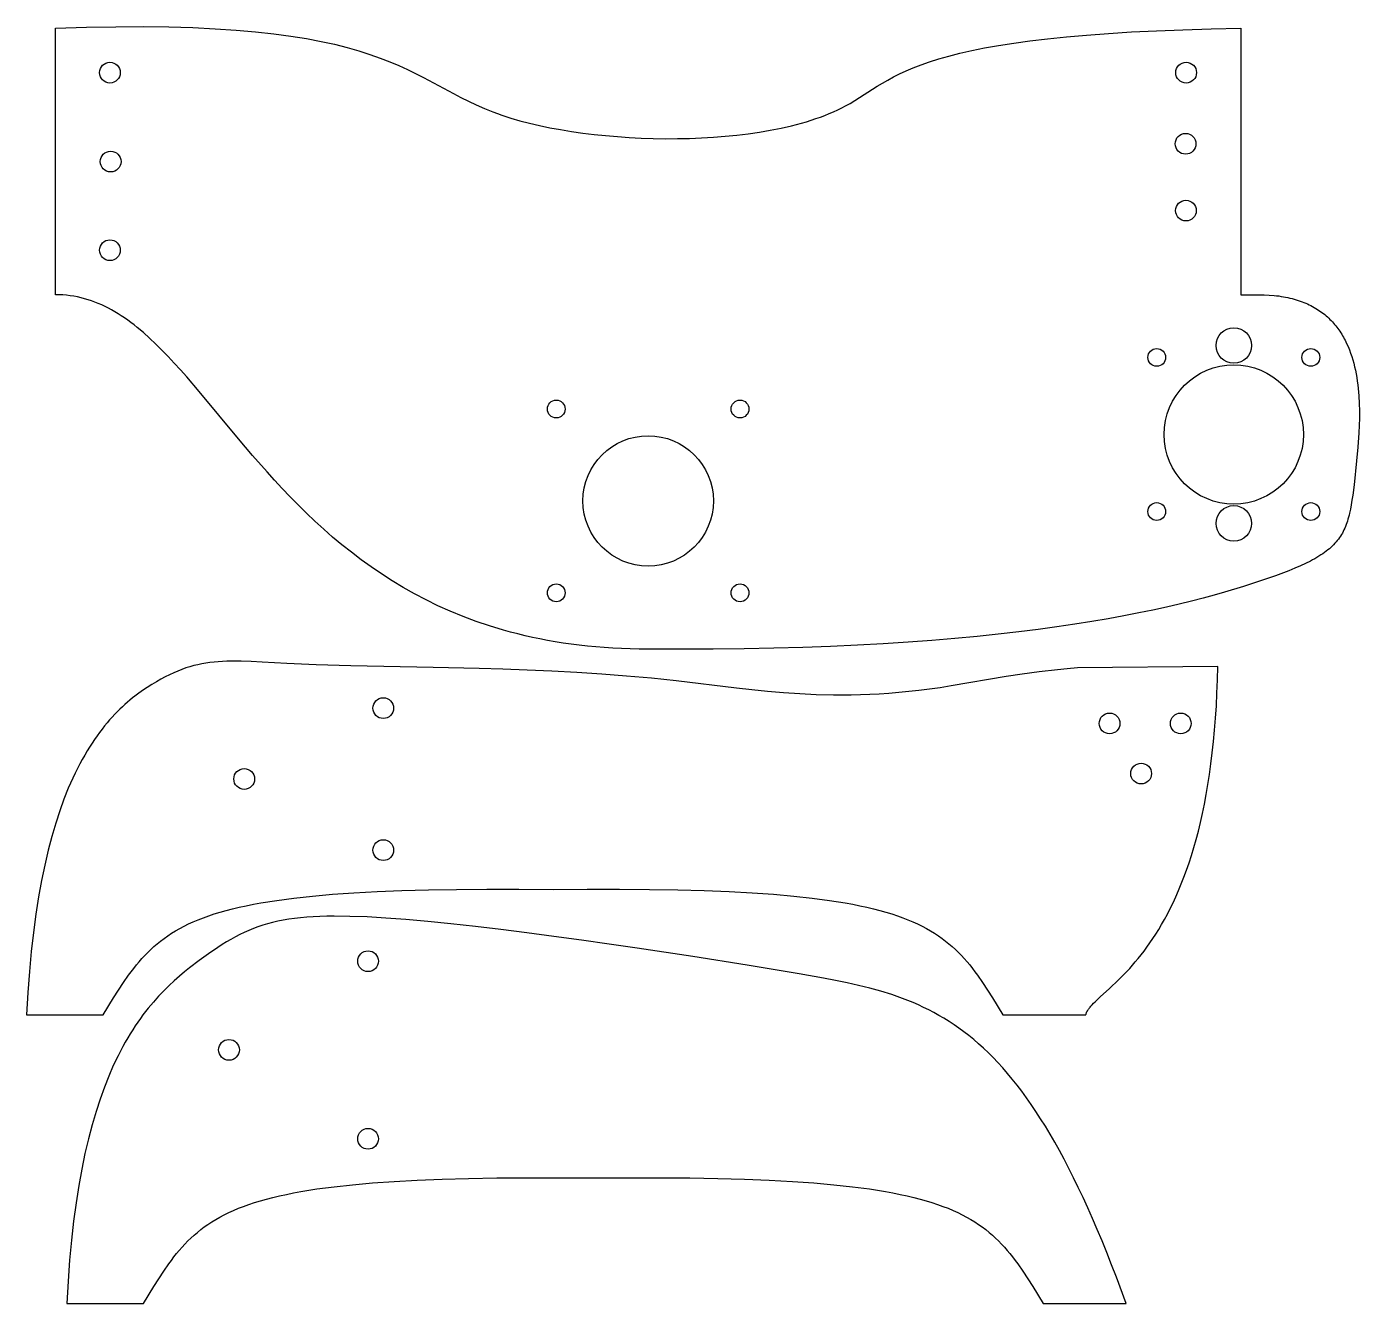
# Model space of a CAD drawing. Extents: x -92 to 133, y -99 to 117.
import ezdxf

# ---------------------------------------------------------------- set-up
doc = ezdxf.new("R2010")
doc.units = 0
doc.header["$MEASUREMENT"] = 0
doc.layers.add('LASERCUTFLAT', color=18, linetype='CONTINUOUS')

msp = doc.modelspace()

# ---------------------------------------------------------------- linework, layer by layer
at = {"layer": 'LASERCUTFLAT'}
for p, q in [((-84.82, -98.52), (-71.89, -98.52)), ((79.85, -98.52), (93.85, -98.52))]:
    msp.add_line(p, q, dxfattribs=at)
for points in [[(116.24, 71.62), (117.13, 71.6), (117.99, 71.56), (118.83, 71.49), (119.23, 71.45), (119.63, 71.4), (120.02, 71.34), (120.41, 71.28), (120.78, 71.21), (121.15, 71.13), (121.51, 71.05), (121.87, 70.96), (122.22, 70.87), (122.56, 70.77), (122.89, 70.66), (123.22, 70.55), (123.54, 70.43), (123.86, 70.31), (124.16, 70.18), (124.47, 70.05), (124.76, 69.91), (125.05, 69.77), (125.33, 69.62), (125.61, 69.46), (125.88, 69.3), (126.14, 69.14), (126.4, 68.97), (126.65, 68.8), (126.9, 68.62), (127.14, 68.44), (127.37, 68.25), (127.6, 68.06), (127.82, 67.86), (128.04, 67.66), (128.25, 67.46), (128.46, 67.25), (128.66, 67.03), (128.85, 66.82), (129.04, 66.6), (129.23, 66.37), (129.41, 66.14), (129.58, 65.91), (129.75, 65.68), (129.92, 65.44), (130.08, 65.19), (130.23, 64.95), (130.38, 64.7), (130.53, 64.45), (130.67, 64.19), (130.8, 63.93), (130.94, 63.67), (131.06, 63.41), (131.3, 62.87), (131.53, 62.32), (131.74, 61.77), (131.93, 61.2), (132.1, 60.63), (132.26, 60.04), (132.41, 59.45), (132.54, 58.86), (132.66, 58.25), (132.77, 57.65), (132.86, 57.03), (132.94, 56.42), (133.01, 55.8), (133.11, 54.55), (133.18, 53.29), (133.21, 52.03), (133.21, 50.78), (133.18, 49.53), (133.12, 48.3), (132.96, 45.9), (132.75, 43.62), (132.31, 39.55), (132.09, 37.79), (131.97, 36.97), (131.85, 36.19), (131.71, 35.45), (131.55, 34.75), (131.47, 34.41), (131.38, 34.08), (131.29, 33.75), (131.2, 33.44), (131.09, 33.13), (130.98, 32.83), (130.87, 32.53), (130.75, 32.25), (130.62, 31.96), (130.48, 31.69), (130.34, 31.42), (130.18, 31.16), (130.02, 30.9), (129.86, 30.64), (129.68, 30.4), (129.49, 30.15), (129.29, 29.91), (129.09, 29.68), (128.87, 29.45), (128.64, 29.22), (128.4, 28.99), (128.15, 28.77), (127.89, 28.56), (127.61, 28.34), (127.33, 28.13), (127.03, 27.92), (126.72, 27.71), (126.39, 27.5), (126.05, 27.3), (125.7, 27.09), (125.33, 26.89), (124.95, 26.69), (124.14, 26.28), (123.26, 25.88), (122.32, 25.47), (121.31, 25.06), (119.08, 24.22), (116.54, 23.34), (113.68, 22.41), (110.45, 21.44), (108.7, 20.94), (106.85, 20.44), (104.9, 19.94), (102.84, 19.44), (100.68, 18.93), (98.4, 18.43), (96, 17.94), (93.49, 17.45), (90.86, 16.96), (88.1, 16.49), (85.21, 16.03), (82.19, 15.59), (79.04, 15.16), (75.75, 14.74), (72.31, 14.35), (68.73, 13.98), (65, 13.63), (61.12, 13.3), (57.09, 13), (52.89, 12.74), (48.54, 12.5), (44.02, 12.29), (39.33, 12.12), (34.46, 11.98), (29.43, 11.88), (24.21, 11.82), (18.82, 11.8), (11.71, 11.84), (10.2, 11.87), (8.72, 11.92), (7.26, 12), (5.81, 12.09), (4.39, 12.21), (2.99, 12.34), (1.61, 12.5), (0.24, 12.67), (-1.1, 12.86), (-2.42, 13.08), (-3.73, 13.31), (-5.01, 13.55), (-6.28, 13.82), (-7.53, 14.1), (-8.76, 14.4), (-9.98, 14.71), (-11.17, 15.04), (-13.51, 15.75), (-15.78, 16.52), (-17.99, 17.34), (-20.13, 18.23), (-22.21, 19.16), (-24.23, 20.14), (-26.19, 21.17), (-28.1, 22.24), (-29.94, 23.35), (-31.74, 24.51), (-33.48, 25.69), (-35.18, 26.91), (-36.82, 28.16), (-38.42, 29.44), (-39.98, 30.74), (-41.49, 32.07), (-42.97, 33.41), (-44.4, 34.77), (-45.8, 36.15), (-47.16, 37.53), (-48.49, 38.92), (-49.78, 40.32), (-51.05, 41.72), (-53.51, 44.52), (-55.86, 47.3), (-62.49, 55.28), (-64.6, 57.75), (-65.65, 58.94), (-66.69, 60.09), (-67.73, 61.2), (-68.77, 62.27), (-69.81, 63.3), (-70.85, 64.28), (-71.9, 65.22), (-72.95, 66.1), (-73.48, 66.52), (-74.01, 66.92), (-74.55, 67.32), (-75.09, 67.69), (-75.63, 68.05), (-76.17, 68.4), (-76.72, 68.73), (-77.27, 69.05), (-77.82, 69.35), (-78.38, 69.63), (-78.94, 69.89), (-79.51, 70.14), (-80.09, 70.37), (-80.66, 70.58), (-81.25, 70.77), (-81.83, 70.94), (-82.43, 71.1), (-83.03, 71.23), (-83.63, 71.35), (-84.25, 71.44), (-84.87, 71.52), (-85.49, 71.57), (-86.12, 71.6), (-86.76, 71.62), (-86.76, 116.57), (-81.51, 116.73), (-76.58, 116.81), (-71.96, 116.83), (-67.63, 116.78), (-63.57, 116.66), (-59.79, 116.48), (-56.26, 116.25), (-52.97, 115.96), (-49.9, 115.63), (-47.05, 115.24), (-44.4, 114.82), (-41.94, 114.35), (-39.65, 113.85), (-37.52, 113.31), (-35.54, 112.74), (-33.69, 112.15), (-31.96, 111.54), (-30.34, 110.9), (-28.81, 110.25), (-27.37, 109.59), (-25.99, 108.92), (-24.66, 108.24), (-19.62, 105.54), (-18.37, 104.88), (-17.08, 104.24), (-15.76, 103.62), (-14.38, 103.02), (-12.94, 102.44), (-12.19, 102.17), (-11.42, 101.9), (-9.94, 101.42), (-8.38, 100.97), (-6.76, 100.55), (-5.07, 100.16), (-3.33, 99.79), (-1.53, 99.46), (0.31, 99.16), (2.2, 98.89), (4.12, 98.65), (6.07, 98.45), (8.06, 98.28), (10.06, 98.14), (12.08, 98.03), (14.11, 97.97), (16.14, 97.93), (18.18, 97.94), (20.21, 97.98), (22.23, 98.06), (24.24, 98.17), (26.22, 98.33), (28.18, 98.52), (30.11, 98.76), (32, 99.03), (33.85, 99.35), (35.66, 99.71), (37.41, 100.11), (39.11, 100.56), (39.93, 100.8), (40.74, 101.05), (41.53, 101.31), (42.3, 101.58), (43.06, 101.86), (43.8, 102.16), (44.52, 102.47), (45.21, 102.78), (45.89, 103.11), (46.54, 103.45), (47.33, 103.89), (48.08, 104.35), (51.9, 106.79), (52.75, 107.31), (53.65, 107.82), (54.6, 108.34), (55.64, 108.86), (56.75, 109.37), (57.97, 109.89), (59.28, 110.4), (60.72, 110.9), (62.28, 111.39), (63.97, 111.87), (65.82, 112.34), (67.83, 112.79), (70, 113.23), (72.36, 113.65), (74.9, 114.05), (77.65, 114.42), (80.61, 114.78), (83.8, 115.11), (87.21, 115.41), (90.88, 115.69), (94.79, 115.93), (98.98, 116.14), (103.44, 116.32), (108.19, 116.46), (113.24, 116.57), (113.24, 71.62)], [(87.06, -49.83), (87.08, -49.78), (87.1, -49.72), (87.12, -49.66), (87.14, -49.6), (87.16, -49.54), (87.19, -49.49), (87.21, -49.43), (87.24, -49.37), (87.27, -49.31), (87.3, -49.25), (87.34, -49.19), (87.37, -49.14), (87.44, -49.02), (87.52, -48.9), (87.61, -48.78), (87.7, -48.66), (87.8, -48.54), (87.9, -48.41), (88.01, -48.29), (88.12, -48.16), (88.37, -47.9), (88.63, -47.64), (88.91, -47.36), (89.54, -46.78), (90.98, -45.47), (92.64, -43.9), (93.54, -43), (94.47, -42.01), (95.42, -40.92), (95.91, -40.34), (96.4, -39.73), (96.89, -39.09), (97.38, -38.43), (97.88, -37.73), (98.37, -37), (98.87, -36.24), (99.36, -35.45), (99.86, -34.62), (100.35, -33.76), (100.83, -32.86), (101.31, -31.92), (101.79, -30.95), (102.26, -29.93), (102.72, -28.88), (103.17, -27.78), (103.62, -26.64), (104.05, -25.46), (104.48, -24.23), (104.89, -22.96), (105.29, -21.64), (105.68, -20.27), (106.05, -18.86), (106.41, -17.39), (106.75, -15.88), (107.07, -14.31), (107.38, -12.69), (107.67, -11.02), (107.93, -9.29), (108.18, -7.51), (108.41, -5.66), (108.61, -3.77), (108.79, -1.81), (108.95, 0.21), (109.09, 2.29), (109.19, 4.43), (109.27, 6.63), (109.33, 8.9), (85.67, 8.66), (83.95, 8.52), (82.3, 8.36), (79.19, 8.01), (76.31, 7.63), (73.63, 7.22), (64.35, 5.62), (62.5, 5.33), (60.69, 5.08), (58.92, 4.86), (57.19, 4.67), (55.5, 4.5), (53.83, 4.37), (52.21, 4.26), (50.61, 4.18), (49.04, 4.12), (47.51, 4.08), (46, 4.07), (44.51, 4.07), (41.61, 4.14), (38.8, 4.27), (36.06, 4.46), (33.38, 4.69), (30.75, 4.96), (28.16, 5.25), (17.94, 6.49), (13.79, 6.92), (9.6, 7.29), (5.4, 7.6), (1.19, 7.87), (-3, 8.1), (-7.15, 8.29), (-11.25, 8.44), (-15.27, 8.57), (-23.04, 8.76), (-36.92, 9.04), (-42.75, 9.21), (-47.7, 9.43), (-51.88, 9.65), (-53.72, 9.73), (-55.44, 9.78), (-57.04, 9.79), (-57.81, 9.78), (-58.55, 9.75), (-59.28, 9.71), (-59.99, 9.65), (-60.69, 9.57), (-61.38, 9.47), (-62.06, 9.35), (-62.73, 9.21), (-63.4, 9.05), (-64.07, 8.86), (-64.74, 8.65), (-65.42, 8.41), (-66.1, 8.14), (-66.79, 7.85), (-67.49, 7.52), (-68.21, 7.16), (-68.95, 6.77), (-69.7, 6.34), (-70.48, 5.88), (-71.27, 5.38), (-72.08, 4.83), (-72.91, 4.23), (-73.33, 3.92), (-73.75, 3.59), (-74.17, 3.24), (-74.6, 2.88), (-75.02, 2.5), (-75.45, 2.11), (-75.88, 1.7), (-76.31, 1.28), (-76.74, 0.84), (-77.17, 0.37), (-77.6, -0.1), (-78.03, -0.6), (-78.46, -1.12), (-78.88, -1.66), (-79.31, -2.22), (-79.73, -2.8), (-80.15, -3.41), (-80.57, -4.03), (-80.99, -4.68), (-81.4, -5.35), (-81.81, -6.05), (-82.22, -6.77), (-82.62, -7.52), (-83.02, -8.29), (-83.42, -9.09), (-83.8, -9.91), (-84.57, -11.64), (-85.3, -13.49), (-86.02, -15.46), (-86.7, -17.54), (-87.35, -19.76), (-87.97, -22.1), (-88.55, -24.58), (-89.09, -27.21), (-89.6, -29.97), (-90.05, -32.88), (-90.47, -35.95), (-90.83, -39.18), (-91.14, -42.56), (-91.4, -46.11), (-91.6, -49.83), (-78.67, -49.83), (-76.93, -47.01), (-76.09, -45.68), (-75.26, -44.4), (-74.41, -43.18), (-73.97, -42.59), (-73.54, -42.01), (-73.09, -41.44), (-72.63, -40.89), (-72.16, -40.36), (-71.68, -39.83), (-71.18, -39.32), (-70.66, -38.82), (-70.13, -38.33), (-69.58, -37.86), (-69.01, -37.4), (-68.41, -36.95), (-67.79, -36.51), (-67.15, -36.09), (-66.48, -35.68), (-65.78, -35.28), (-65.04, -34.9), (-64.28, -34.52), (-63.49, -34.16), (-62.66, -33.81), (-61.79, -33.47), (-60.88, -33.15), (-59.94, -32.83), (-58.96, -32.53), (-57.93, -32.24), (-56.86, -31.97), (-55.74, -31.7), (-54.58, -31.44), (-53.36, -31.2), (-52.1, -30.97), (-49.42, -30.54), (-46.52, -30.16), (-43.39, -29.82), (-40.02, -29.52), (-36.39, -29.27), (-32.49, -29.06), (-28.31, -28.9), (-23.84, -28.77), (-19.07, -28.69), (-13.98, -28.65), (-8.56, -28.65), (-2.8, -28.69), (2.96, -28.65), (8.38, -28.65), (13.47, -28.69), (18.24, -28.77), (22.71, -28.9), (26.89, -29.06), (30.79, -29.27), (34.41, -29.52), (37.79, -29.82), (40.92, -30.16), (43.82, -30.54), (46.5, -30.97), (47.76, -31.2), (48.97, -31.44), (50.14, -31.7), (51.25, -31.97), (52.33, -32.24), (53.35, -32.53), (54.34, -32.83), (55.28, -33.15), (56.19, -33.47), (57.05, -33.81), (57.88, -34.16), (58.68, -34.52), (59.44, -34.9), (60.17, -35.28), (60.87, -35.68), (61.55, -36.09), (62.19, -36.51), (62.81, -36.95), (63.4, -37.4), (63.98, -37.86), (64.53, -38.33), (65.06, -38.82), (65.58, -39.32), (66.07, -39.83), (66.56, -40.36), (67.03, -40.89), (67.49, -41.44), (67.93, -42.01), (68.37, -42.59), (68.8, -43.18), (69.65, -44.4), (70.49, -45.68), (71.33, -47.01), (73.06, -49.83)]]:
    msp.add_lwpolyline(points, close=True, dxfattribs=at)
for points in [[(93.85, -98.52), (92.22, -94.11), (91.41, -92), (90.6, -89.96), (89.8, -87.98), (89, -86.06), (88.2, -84.2), (87.4, -82.39), (86.6, -80.65), (85.8, -78.96), (85.01, -77.33), (84.21, -75.75), (83.42, -74.22), (82.63, -72.75), (81.83, -71.33), (81.04, -69.96), (80.25, -68.64), (79.45, -67.37), (78.66, -66.14), (77.86, -64.96), (77.07, -63.83), (76.27, -62.74), (75.47, -61.69), (74.67, -60.68), (73.86, -59.72), (73.06, -58.8), (72.25, -57.91), (71.44, -57.06), (70.63, -56.25), (69.81, -55.48), (68.99, -54.74), (68.17, -54.03), (67.34, -53.36), (66.51, -52.71), (65.67, -52.1), (64.84, -51.52), (63.99, -50.97), (63.14, -50.44), (62.29, -49.94), (61.43, -49.46), (60.57, -49.01), (59.7, -48.59), (58.82, -48.18), (57.94, -47.8), (57.05, -47.43), (56.15, -47.09), (55.25, -46.76), (54.35, -46.45), (52.51, -45.88), (50.64, -45.36), (48.74, -44.89), (46.8, -44.46), (44.83, -44.06), (42.82, -43.68), (38.69, -42.96), (29.96, -41.5), (20.77, -40.03), (11.37, -38.6), (6.65, -37.92), (1.97, -37.26), (-2.66, -36.63), (-7.2, -36.04), (-11.63, -35.48), (-15.91, -34.98), (-20.02, -34.53), (-23.93, -34.13), (-27.61, -33.8), (-31.03, -33.54), (-34.18, -33.35), (-37.06, -33.24), (-39.7, -33.21), (-40.94, -33.22), (-42.13, -33.25), (-43.26, -33.31), (-44.36, -33.38), (-45.4, -33.48), (-46.41, -33.59), (-47.38, -33.73), (-48.32, -33.89), (-49.22, -34.07), (-50.1, -34.27), (-50.95, -34.49), (-51.77, -34.74), (-52.58, -35.01), (-53.36, -35.3), (-54.14, -35.62), (-54.9, -35.96), (-55.65, -36.32), (-56.39, -36.71), (-57.14, -37.12), (-57.88, -37.55), (-58.62, -38.01), (-59.37, -38.5), (-60.9, -39.54), (-62.47, -40.69), (-64.12, -41.95), (-64.97, -42.62), (-65.83, -43.34), (-66.7, -44.1), (-67.58, -44.92), (-68.46, -45.78), (-69.34, -46.71), (-70.22, -47.69), (-71.1, -48.75), (-71.54, -49.3), (-71.98, -49.88), (-72.41, -50.47), (-72.84, -51.08), (-73.27, -51.71), (-73.7, -52.37), (-74.12, -53.04), (-74.54, -53.74), (-74.96, -54.46), (-75.37, -55.2), (-75.78, -55.97), (-76.18, -56.76), (-76.98, -58.42), (-77.75, -60.19), (-78.49, -62.06), (-79.21, -64.05), (-79.9, -66.16), (-80.55, -68.39), (-81.18, -70.75), (-81.76, -73.24), (-82.31, -75.87), (-82.81, -78.64), (-83.27, -81.56), (-83.68, -84.63), (-84.05, -87.86), (-84.36, -91.24), (-84.62, -94.79), (-84.82, -98.52)], [(-71.89, -98.52), (-70.15, -95.69), (-69.31, -94.36), (-68.47, -93.08), (-67.63, -91.86), (-67.19, -91.27), (-66.75, -90.69), (-66.31, -90.13), (-65.85, -89.58), (-65.38, -89.04), (-64.89, -88.51), (-64.4, -88), (-63.88, -87.5), (-63.35, -87.01), (-62.8, -86.54), (-62.23, -86.08), (-61.63, -85.63), (-61.01, -85.2), (-60.37, -84.77), (-59.69, -84.36), (-58.99, -83.96), (-58.26, -83.58), (-57.5, -83.2), (-56.7, -82.84), (-55.87, -82.49), (-55.01, -82.16), (-54.1, -81.83), (-53.16, -81.52), (-52.17, -81.22), (-51.15, -80.93), (-50.08, -80.65), (-48.96, -80.38), (-47.79, -80.13), (-46.58, -79.88), (-45.32, -79.65), (-42.64, -79.22), (-39.74, -78.84), (-36.61, -78.5), (-33.24, -78.2), (-29.61, -77.95), (-25.71, -77.74), (-21.53, -77.58), (-17.06, -77.45), (-12.29, -77.37), (-7.2, -77.33), (-1.78, -77.33), (3.98, -77.37)], [(3.98, -77.37), (9.74, -77.33), (15.16, -77.33), (20.25, -77.37), (25.02, -77.45), (29.49, -77.58), (33.67, -77.74), (37.57, -77.95), (41.2, -78.2), (44.57, -78.5), (47.7, -78.84), (50.6, -79.22), (53.28, -79.65), (54.54, -79.88), (55.76, -80.13), (56.92, -80.38), (58.04, -80.65), (59.11, -80.93), (60.13, -81.22), (61.12, -81.52), (62.06, -81.83), (62.97, -82.16), (63.84, -82.49), (64.67, -82.84), (65.46, -83.2), (66.22, -83.58), (66.95, -83.96), (67.66, -84.36), (68.33, -84.77), (68.97, -85.2), (69.59, -85.63), (70.19, -86.08), (70.76, -86.54), (71.31, -87.01), (71.84, -87.5), (72.36, -88), (72.86, -88.51), (73.34, -89.04), (73.81, -89.58), (74.27, -90.13), (74.72, -90.69), (75.15, -91.27), (75.59, -91.86), (76.43, -93.08), (77.27, -94.36), (78.11, -95.69), (79.85, -98.52)]]:
    msp.add_lwpolyline(points, dxfattribs=at)
for centre, radius in [((-77.55, 109.07), 1.75), ((103.99, 109.07), 1.75), ((103.9, 97.07), 1.75), ((-77.43, 94.07), 1.75), ((103.96, 85.8), 1.75), ((-77.55, 79.12), 1.75), ((112.03, 63.04), 3), ((99.03, 61.04), 1.5), ((125.03, 61.04), 1.5), ((112.03, 48.04), 11.75), ((-2.26, 52.33), 1.5), ((28.74, 52.33), 1.5), ((13.24, 36.83), 11), ((99.03, 35.04), 1.5), ((112.03, 33.04), 3), ((125.03, 35.04), 1.5), ((-2.26, 21.33), 1.5), ((28.74, 21.33), 1.5), ((-31.44, 1.88), 1.75), ((91.08, -0.7), 1.75), ((103.08, -0.7), 1.75), ((-54.9, -10.07), 1.75), ((96.4, -9.16), 1.75), ((-31.44, -22.07), 1.75), ((-34.01, -40.81), 1.75), ((-57.47, -55.76), 1.75), ((-34.01, -70.76), 1.75)]:
    msp.add_circle(centre, radius, dxfattribs=at)

doc.saveas('drawing.dxf')
